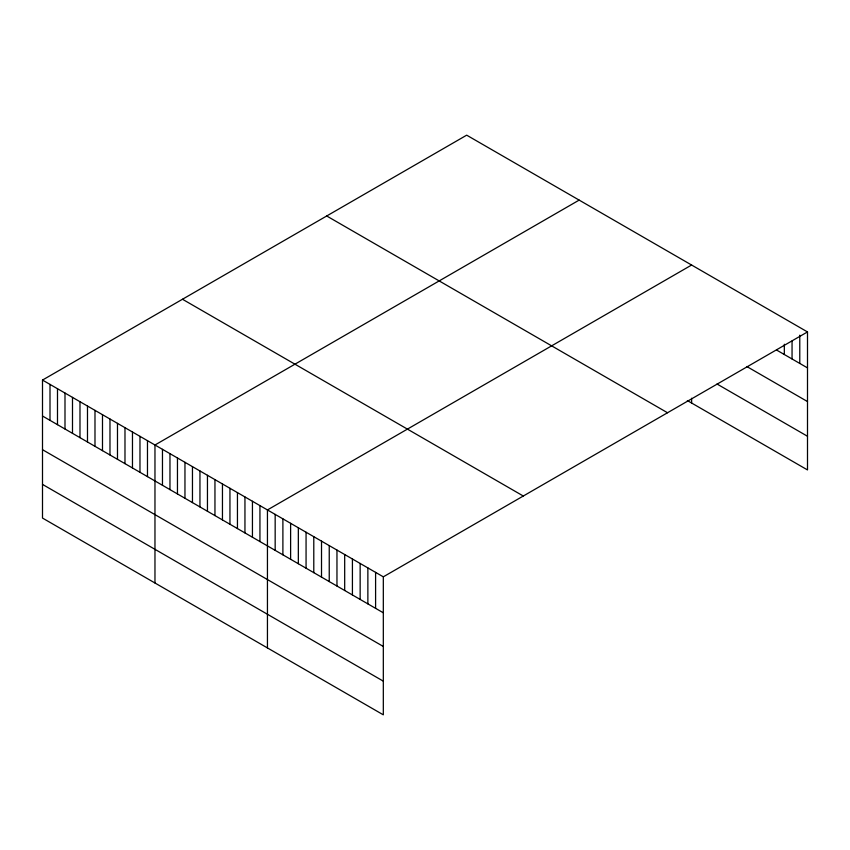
<?xml version="1.0" encoding="UTF-8"?>
<svg xmlns="http://www.w3.org/2000/svg" width="850" height="850" viewBox="0 0 850 850"><rect width="100%" height="100%" fill="white"/><g stroke="black" fill="none" stroke-linecap="round" stroke-linejoin="round"><path stroke-width="1.27" d="M42.5 380.067L383.318 576.831L383.318 714.829L42.5 518.064L42.5 380.067L466.682 135.171L807.5 331.936L807.5 469.933L687.342 400.552M579.158 200.101L154.966 445.007L154.966 582.994M691.624 265.03L267.442 509.936L267.442 647.934M383.318 576.831L807.5 331.936M776.602 350.051L807.5 367.891M746.799 366.52L807.5 401.561M717.007 384.009L807.5 436.263M326.708 215.985L667.516 412.749M182.484 299.253L523.292 496.017M42.5 416.022L383.318 612.797M42.5 449.692L383.318 646.468M42.5 484.394L383.318 681.158M799.776 335.176L799.776 363.428M792.051 340.999L792.051 358.976M784.327 344.239L784.327 354.514M691.624 398.225L691.624 403.027M375.594 572.379L375.594 608.334M367.869 567.917L367.869 603.872M360.145 563.454L360.145 599.409M352.421 558.992L352.421 594.947M344.686 554.54L344.686 590.495M336.961 550.077L336.961 586.032M329.237 545.615L329.237 581.57M321.513 541.153L321.513 577.107M313.788 536.701L313.788 572.656M306.064 532.238L306.064 568.193M298.339 527.776L298.339 563.731M290.615 523.313L290.615 559.268M282.891 518.851L282.891 554.816M275.166 514.399L275.166 550.354M259.941 505.601L259.941 541.567M252.439 501.277L252.439 537.232M244.949 496.953L244.949 532.908M237.447 492.618L237.447 528.572M229.946 488.293L229.946 524.248M222.456 483.958L222.456 519.913M214.954 479.634L214.954 515.589M207.453 475.299L207.453 511.264M199.952 470.974L199.952 506.929M192.461 466.65L192.461 502.605M184.96 462.315L184.96 498.27M177.459 457.991L177.459 493.946M169.968 453.656L169.968 489.611M162.467 449.331L162.467 485.286M147.475 440.672L147.475 476.627M139.974 436.348L139.974 472.303M132.472 432.013L132.472 467.967M124.982 427.688L124.982 463.643M117.481 423.353L117.481 459.308M109.979 419.029L109.979 454.984M102.489 414.704L102.489 450.659M94.988 410.369L94.988 446.324M87.486 406.045L87.486 442M79.985 401.71L79.985 437.665M72.494 397.386L72.494 433.341M64.993 393.051L64.993 429.006M57.492 388.726L57.492 424.681M50.001 384.402L50.001 420.357"/></g></svg>
